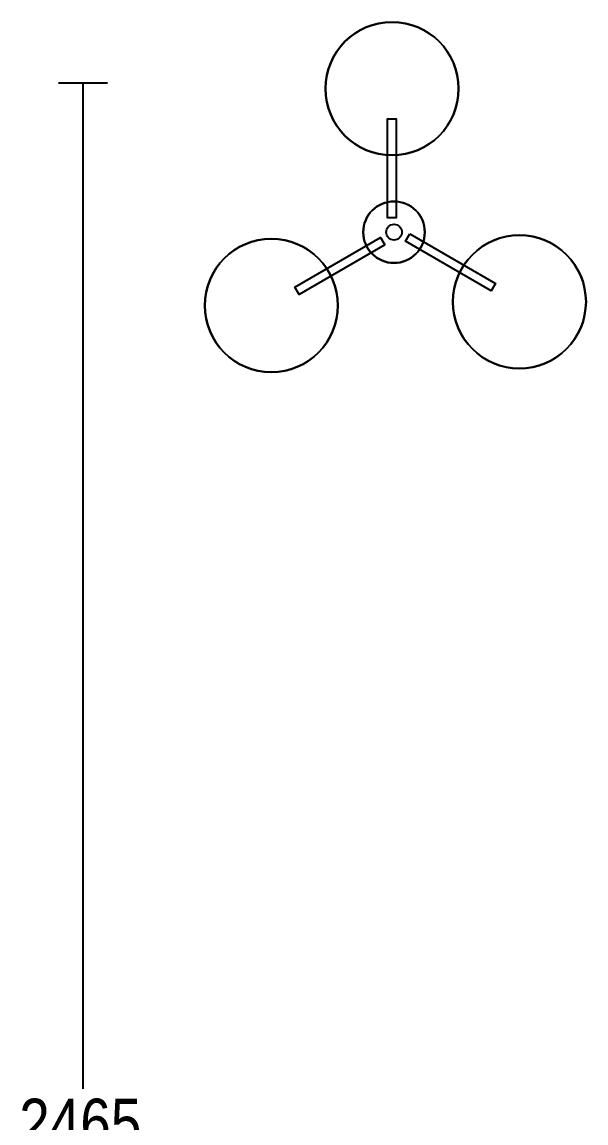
# Model space of a CAD drawing. Extents: x 0 to 275, y 0 to 470.
# Drawn here: x 156.9 to 275.4, y 239 to 470 of the extents above; entities that cross this region are included whole.
import ezdxf

# ---------------------------------------------------------------- set-up
doc = ezdxf.new("R2010")
doc.units = 0
doc.layers.add('LIVELLO_1', color=160, linetype='Continuous')
doc.styles.add('STD', font='txt')

# ---------------------------------------------------------------- blocks, each defined once
blk = doc.blocks.new('AI9-BLK2')
at = {"layer": 'LIVELLO_1', "color": 7}
for centre in [(-0.71, 22.75), (-26.06, -22.75), (26.05, -21.98)]:
    blk.add_circle(centre, 13.98, dxfattribs=at)
for points in [[(-0.71, 36.73), (7.01, 36.73), (13.27, 30.47), (13.27, 22.75), (13.27, 15.03), (7.01, 8.77), (-0.71, 8.77), (-8.43, 8.77), (-14.69, 15.03), (-14.69, 22.75), (-14.69, 30.47), (-8.43, 36.73), (-0.71, 36.73)], [(-26.06, -8.77), (-18.34, -8.77), (-12.08, -15.03), (-12.08, -22.75), (-12.08, -30.47), (-18.34, -36.73), (-26.06, -36.73), (-33.78, -36.73), (-40.04, -30.47), (-40.04, -22.75), (-40.04, -15.03), (-33.78, -8.77), (-26.06, -8.77)], [(26.05, -8), (33.77, -8), (40.03, -14.26), (40.03, -21.98), (40.03, -29.7), (33.77, -35.96), (26.05, -35.96), (18.33, -35.96), (12.07, -29.7), (12.07, -21.98), (12.07, -14.26), (18.33, -8), (26.05, -8)]]:
    blk.add_open_spline(points, degree=3, knots=[0, 0, 0, 0, 1, 1, 1, 2, 2, 2, 3, 3, 3, 4, 4, 4, 4], dxfattribs=at)
blk = doc.blocks.new('AI9-BLK1')
at = {"layer": 'LIVELLO_1', "color": 7}
for p, q in [((26.81, 222.09), (37.04, 222.09)), ((31.92, 222.09), (31.92, 11.01))]:
    blk.add_line(p, q, dxfattribs=at)
for points in [[(95.88, 214.57), (97.69, 214.57), (97.69, 193.78), (95.88, 193.78)], [(95.88, 193.78), (95.88, 214.57), (97.69, 214.57), (97.69, 193.78)], [(95.33, 188.1), (77.32, 177.7), (76.42, 179.27), (94.43, 189.67)], [(95.33, 188.1), (77.32, 177.7), (76.42, 179.27), (94.43, 189.67)], [(100.56, 190.44), (118.57, 180.04), (117.66, 178.47), (99.65, 188.87)], [(100.56, 190.44), (118.57, 180.04), (117.66, 178.47), (99.65, 188.87)]]:
    blk.add_lwpolyline(points, close=True, dxfattribs=at)
for radius in [6.46, 1.65]:
    blk.add_circle((97.25, 190.78), radius, dxfattribs=at)
blk.add_open_spline([(97.25, 197.24), (100.81, 197.24), (103.71, 194.35), (103.71, 190.78), (103.71, 187.21), (100.81, 184.32), (97.25, 184.32), (93.68, 184.32), (90.79, 187.21), (90.79, 190.78), (90.79, 194.35), (93.68, 197.24), (97.25, 197.24)], degree=3, knots=[0, 0, 0, 0, 1, 1, 1, 2, 2, 2, 3, 3, 3, 4, 4, 4, 4], dxfattribs=at)
blk.add_blockref('AI9-BLK2', (97.54, 198.15), dxfattribs=at)
at = {"layer": 'LIVELLO_1', "color": 7, "insert": (18.53, 8.96), "char_height": 10.0664, "attachment_point": 1, "style": 'STD'}
blk.add_mtext('\\fArial Narrow|b0|i0;\\H10.0664;\\C7;2465', dxfattribs=at)

msp = doc.modelspace()

# ---------------------------------------------------------------- block references
at = {"layer": 'LIVELLO_1', "color": 7}
msp.add_blockref('AI9-BLK1', (137.825868, 235.163424), dxfattribs=at)

doc.saveas('drawing.dxf')
